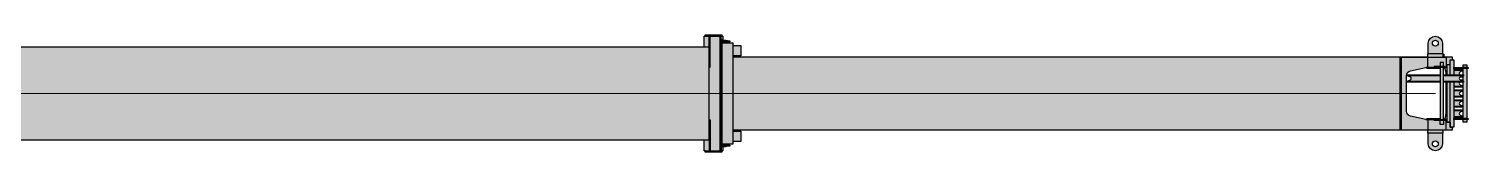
# Model space of a CAD drawing. Header units: millimetres. Extents: x -3516 to 16250, y -11500 to 11784.
# Drawn here: x 7689 to 16250, y -8350 to -7650 of the extents above; entities that cross this region are included whole.
import ezdxf

# ---------------------------------------------------------------- set-up
doc = ezdxf.new("R2010")
doc.units = ezdxf.units.MM
doc.set_wipeout_variables(frame=1)
doc.layers.add('Техника LTM 1050-3.1', color=250, linetype='Continuous')
doc.layers.add('Техника LTM 1050-3.1 Штрих', color=7, linetype='Continuous', true_color=0xffe79e)

# ---------------------------------------------------------------- blocks, each defined once
blk = doc.blocks.new('LTM 1050-3.1--20230729.074621')
at = {"color": 0, "linetype": 'ByBlock', "lineweight": -2, "ltscale": 20, "transparency": 16777216}
blk.add_wipeout([(167.49999999999991, 21.999999999999943), (167.4999999999593, 16.1031719885965), (148.09546049323487, 8.065548553304666), (148.09546049323487, 8.065548553304666), (144.17759803343685, 4.850144171671843), (142.70634920635317, 6.060645318939351e-10), (144.17759803380358, -4.850144170348358), (148.09546049384466, -8.065548551685083), (148.09546049384466, -8.065548551685083), (167.4999999999593, -16.103171988596614), (167.49999999999991, -22), (-6.149247777642586e-14, -22), (-167.5, -22), (-167.49999999995933, -16.1031719885965), (-148.0954604938447, -8.06554855168497), (-148.0954604938447, -8.06554855168497), (-144.17759803380366, -4.850144170348358), (-142.70634920635322, 6.061782187316567e-10), (-144.17759803343694, 4.8501441716719), (-148.0954604932349, 8.065548553304723), (-148.0954604932349, 8.065548553304723), (-167.49999999995933, 16.1031719885965), (-167.5, 22), (-6.149247777642586e-14, 22)], dxfattribs=at)
at = {"layer": 'Техника LTM 1050-3.1 Штрих', "ltscale": 20, "transparency": 16777216}
h = blk.add_hatch(color=256, dxfattribs=at)
h.dxf.hatch_style = 1
h.set_gradient(color1=(132, 132, 132), tint=1, name='CYLINDER')
edge = h.paths.add_edge_path()
edge.add_line((0, 22), (167.5000000000001, 21.99999999999997))
edge.add_line((167.5000000000001, 21.99999999999997), (167.4999999999594, 16.10317198859651))
edge.add_line((167.4999999999594, 16.10317198859651), (148.095460493235, 8.06554855330473))
edge.add_arc((151.4365079379108, 9.36159465008989e-10), 8.73015873155749, 112.5011389862926, 247.4988610180394)
edge.add_line((148.0954604938448, -8.06554855168502), (167.4999999999594, -16.10317198859656))
edge.add_line((167.4999999999594, -16.10317198859656), (167.5000000000001, -22.00000000000003))
edge.add_line((167.5000000000001, -22.00000000000003), (0, -22))
edge.add_line((0, -22), (-167.5, -21.99999999999998))
edge.add_line((-167.5, -21.99999999999998), (-167.4999999999593, -16.10317198859651))
edge.add_line((-167.4999999999593, -16.10317198859651), (-148.0954604938447, -8.06554855168497))
edge.add_arc((-151.4365079379107, 9.362092030004922e-10), 8.730158731557491, 292.5011389819606, 427.4988610137075)
edge.add_line((-148.0954604932349, 8.06554855330478), (-167.4999999999593, 16.10317198859656))
edge.add_line((-167.4999999999593, 16.10317198859656), (-167.5, 22.00000000000002))
edge.add_line((-167.5, 22.00000000000002), (0, 22))
at = {"color": 0, "linetype": 'ByBlock', "lineweight": -2, "ltscale": 20, "transparency": 16777216}
blk.add_lwpolyline([(0, 22), (167.5000000000001, 21.99999999999997), (167.4999999999594, 16.10317198859651), (148.095460493235, 8.06554855330473, 0.668164260882119), (148.0954604938448, -8.06554855168502), (167.4999999999594, -16.10317198859656), (167.5000000000001, -22.00000000000003), (0, -22), (-167.5, -21.99999999999998), (-167.4999999999593, -16.10317198859651), (-148.0954604938447, -8.06554855168497, 0.668164260882119), (-148.0954604932349, 8.06554855330478), (-167.4999999999593, 16.10317198859656), (-167.5, 22.00000000000002)], format="xyb", close=True, dxfattribs=at)
at = {"color": 0, "linetype": 'ByBlock', "lineweight": 9, "ltscale": 20, "transparency": 16777216}
for points in [[(-167.4999999999593, 16.10317198859656), (167.4999999999594, 16.10317198859651)], [(167.4999999999594, -16.10317198859656), (-167.4999999999593, -16.10317198859651)]]:
    blk.add_lwpolyline(points, dxfattribs=at)
blk = doc.blocks.new('LTM 1050-3.1--20230312.210725')
at = {"color": 0, "linetype": 'ByBlock', "lineweight": -2, "ltscale": 20, "transparency": 16777216}
blk.add_wipeout([(44.273190170010025, -150.49999999999136), (-44.273190169951704, -150.50000000000864), (-44.2731901700098, 150.4999999999916), (44.27319016995182, 150.50000000000875)], dxfattribs=at)
at = {"layer": 'Техника LTM 1050-3.1 Штрих', "ltscale": 20, "transparency": 16777216}
h = blk.add_hatch(color=256, dxfattribs=at)
h.dxf.hatch_style = 1
h.paths.add_polyline_path([(44.27319016995166, 150.5000000000086), (44.27319017000987, -150.4999999999914), (-44.27319016995175, -150.5000000000086), (-44.27319017000995, 150.4999999999915)])
at = {"color": 0, "linetype": 'ByBlock', "lineweight": -2, "ltscale": 20, "transparency": 16777216}
blk.add_lwpolyline([(44.27319016995166, 150.5000000000086), (44.27319017000987, -150.4999999999914), (-44.27319016995175, -150.5000000000086), (-44.27319017000995, 150.4999999999915)], close=True, dxfattribs=at)
blk.add_blockref('LTM 1050-3.1--20230729.074621', (0.6048221771906839, -120.0000016991585), dxfattribs=at)
blk.add_blockref('LTM 1050-3.1--20230729.074621', (0.6048221771906839, -59.99999788446121), dxfattribs=at)
blk.add_blockref('LTM 1050-3.1--20230729.074621', (0.6048221771906839, -5.513855739991413e-06), dxfattribs=at)
blk.add_blockref('LTM 1050-3.1--20230729.074621', (0.6048221771906839, 59.99999448614426), dxfattribs=at)
blk.add_blockref('LTM 1050-3.1--20230729.074621', (0.6048221771906839, 119.9999944861443), dxfattribs=at)
blk.add_wipeout([(209.99999999994168, -218.49999999996737), (49.99999999992713, -218.4999999997708), (49.99999999994179, -216.4999999999999), (42.499999999941735, -216.4999999999999), (42.499999999941735, -216.99999999999318), (44.99999999994168, -216.99999999999272), (44.99999999994168, -236.9999999999926), (41.99999999994168, -236.9999999999926), (42.00000000005997, -299.99999999996226), (42.00000000005997, -299.99999999996226), (29.433713229391685, -329.211386331462), (-1.290345608140342e-11, -341.24771385026713), (-29.433713229412774, -329.21138633144994), (-42.00000000006918, -299.99999999994543), (-42.00000000006918, -299.99999999994543), (-42.00000000005832, -237.00000000000728), (-45.000000000043656, -237.0000000000108), (-45.00000000005821, -233.49999999994907), (-50.000000000058265, -233.49999999994907), (-50.0000000000436, -218.499999999789), (-99.89526125206618, -218.499999999818), (-100.00000000007282, -199.99999999987267), (-109.36180963613157, -199.9999999998654), (-109.36180963616067, -154.49999999982185), (-166.34908562288916, -154.49999999982185), (-166.34908562288916, -169.99999999982174), (-186.3490856228746, -169.99999999982526), (-186.3490856228746, -154.49999999982538), (-195.38013460299413, -154.49999999982538), (-195.38013460299413, -148.49999999982538), (-186.3490856228746, -148.49999999982538), (-186.34908562294748, 148.50000000017462), (-195.38013460305234, 148.50000000017462), (-195.3801346030669, 154.50000000017462), (-186.34908562294748, 154.50000000017462), (-186.34908562296192, 170.00000000017462), (-166.34908562296192, 170.00000000017826), (-166.34908562296192, 154.50000000017826), (-109.36180963620444, 154.50000000017826), (-109.36180963620444, 148.50000000017826), (-166.34908562294737, 148.50000000017826), (-166.34908562288916, -148.49999999982163), (-109.36180963616067, -148.49999999982163), (-109.36180963621888, 200.0000000001346), (-88.6848634747293, 200.00000000013097), (-88.68486347472577, 170.00000000010868), (-69.19249835974205, 170.00000000003638), (-69.1924983597383, 154.49999999998454), (-55.000000000145576, 154.49999999997794), (-51.000000000145576, 150.4999999999891), (50.999999999883585, 150.5000000000109), (54.99999999986903, 154.50000000001455), (57.6009107033459, 154.50000000000364), (148.73225040327623, 135.03276278762314), (148.73225040327623, 135.03276278762314), (158.1189780838725, 131.23434182866163), (165.70211033895515, 124.5235472756242), (170.61380745552788, 115.66838551729393), (172.29195793763017, 105.68227169406055), (172.29195793763017, 105.68227169406055), (172.2919579376612, -105.68227169400791), (172.2919579376612, -105.68227169400791), (170.61380745557074, -115.66838551724197), (165.70211033900597, -124.52354727557622), (158.1189780839274, -131.23434182861672), (148.73225040333273, -135.03276278757994), (148.7322504033326, -135.03276278757994), (57.60091070343327, -154.49999999999636), (54.99999999994168, -154.4999999999818), (50.99999999994168, -150.4999999999892), (-51.00000000004724, -150.5000000000108), (-55.00000000005815, -154.50000000002547), (-60.53711127299181, -134.2244554077662), (-60.53711127299181, -134.2244554077662), (-60.849610590803024, -131.83683969508138), (-61.086415189566594, -129.44053249501383), (-61.2472879842025, -127.0379329530515), (-61.332067911371325, -124.63144651447737), (-61.332067911371325, -124.63144651447737), (-61.50212860214759, 119.45592426370285), (-61.50212860214759, 119.45592426370285), (-61.426386068092995, 123.15721849042802), (-61.24017527232019, 126.85460154115322), (-60.94366222508319, 130.54477713278447), (-60.53711127306457, 134.2244554078061), (-60.537111273064454, 134.2244554078061), (-55.000000000145576, 154.49999999997794), (-69.1924983597383, 154.49999999998454), (-69.19249835974205, 170.00000000003638), (-88.68486347472577, 170.00000000010868), (-88.68486347474396, 200.00000000013097), (-100.00000000014558, 200.00000000013824), (-99.89526125215349, 218.5000000001819), (-45.00000000014552, 218.50000000024738), (-45.00000000014552, 237.0000000001928), (-42.00000000014563, 236.99999999999272), (-42.000000000261934, 299.9999999999927), (-42.000000000261934, 299.9999999999927), (-29.347061181863296, 329.05064803974574), (-1.7462298274040222e-10, 340.99999999999636), (29.347061181518484, 329.05064803975574), (41.99999999992713, 300.0000000000073), (41.99999999992713, 300.0000000000073), (41.99999999985437, 237.00000000000728), (44.99999999985437, 237.000000000211), (44.99999999983987, 218.50000000026557), (209.99999999985437, 218.50000000003274)], dxfattribs=at)
at = {"layer": 'Техника LTM 1050-3.1 Штрих', "ltscale": 20, "transparency": 16777216}
h = blk.add_hatch(color=256, dxfattribs=at)
h.dxf.hatch_style = 1
edge = h.paths.add_edge_path()
edge.add_line((209.9999999998544, 218.5000000000327), (209.9999999999417, -218.4999999999673))
edge.add_line((209.9999999999417, -218.4999999999673), (49.99999999992718, -218.4999999997708))
edge.add_line((49.9999999999272, -218.4999999997708), (49.99999999994175, -216.5))
edge.add_line((49.99999999994175, -216.5), (42.49999999994175, -216.5))
edge.add_line((42.49999999994175, -216.5), (42.49999999994175, -216.9999999999932))
edge.add_line((42.49999999994175, -216.9999999999932), (44.99999999994175, -216.9999999999927))
edge.add_line((44.99999999994175, -216.9999999999927), (44.99999999994175, -236.9999999999927))
edge.add_line((44.99999999994175, -236.9999999999927), (41.99999999994175, -236.9999999999927))
edge.add_line((41.99999999994175, -236.9999999999927), (42.00000000005998, -299.9999999999623))
edge.add_arc((-4.438044976036388e-12, -299.2408536584699), 42.0068601917974, 181.0355034664328, 358.96449653354426, ccw=False)
edge.add_line((-42.00000000006916, -299.9999999999454), (-42.00000000005825, -237.0000000000073))
edge.add_line((-42.00000000005825, -237.0000000000073), (-45.0000000000437, -237.0000000000109))
edge.add_line((-45.0000000000437, -237.0000000000109), (-45.00000000005825, -233.4999999999491))
edge.add_line((-45.00000000005825, -233.4999999999491), (-50.00000000005825, -233.4999999999491))
edge.add_line((-50.00000000005825, -233.4999999999491), (-50.0000000000437, -218.499999999789))
edge.add_line((-50.0000000000437, -218.499999999789), (-99.89526125206616, -218.4999999998181))
edge.add_line((-99.89526125206616, -218.4999999998181), (-100.0000000000728, -199.9999999998727))
edge.add_line((-100.0000000000728, -199.9999999998727), (-109.3618096361316, -199.9999999998654))
edge.add_line((-109.3618096361316, -199.9999999998654), (-109.3618096361607, -154.4999999998217))
edge.add_line((-109.3618096361607, -154.4999999998217), (-166.3490856228892, -154.4999999998217))
edge.add_line((-166.3490856228892, -154.4999999998217), (-166.3490856228892, -169.9999999998217))
edge.add_line((-166.3490856228892, -169.9999999998217), (-186.3490856228746, -169.9999999998254))
edge.add_line((-186.3490856228746, -169.9999999998254), (-186.3490856228746, -154.4999999998254))
edge.add_line((-186.3490856228746, -154.4999999998254), (-195.3801346029941, -154.4999999998254))
edge.add_line((-195.3801346029941, -154.4999999998254), (-195.3801346029941, -148.4999999998254))
edge.add_line((-195.3801346029941, -148.4999999998254), (-186.3490856228746, -148.4999999998254))
edge.add_line((-186.3490856228746, -148.4999999998254), (-186.3490856229474, 148.5000000001746))
edge.add_line((-186.3490856229474, 148.5000000001746), (-195.3801346030523, 148.5000000001746))
edge.add_line((-195.3801346030523, 148.5000000001746), (-195.3801346030669, 154.5000000001746))
edge.add_line((-195.3801346030669, 154.5000000001746), (-186.3490856229474, 154.5000000001746))
edge.add_line((-186.3490856229474, 154.5000000001746), (-186.3490856229619, 170.0000000001746))
edge.add_line((-186.3490856229619, 170.0000000001746), (-166.3490856229619, 170.0000000001783))
edge.add_line((-166.3490856229619, 170.0000000001783), (-166.3490856229619, 154.5000000001783))
edge.add_line((-166.3490856229619, 154.5000000001783), (-109.3618096362043, 154.5000000001783))
edge.add_line((-109.3618096362043, 154.5000000001783), (-109.3618096362043, 148.5000000001783))
edge.add_line((-109.3618096362043, 148.5000000001783), (-166.3490856229474, 148.5000000001783))
edge.add_line((-166.3490856229474, 148.5000000001783), (-166.3490856228892, -148.4999999998217))
edge.add_line((-166.3490856228892, -148.4999999998217), (-109.3618096361607, -148.4999999998217))
edge.add_line((-109.3618096361607, -148.4999999998217), (-109.3618096362189, 200.0000000001346))
edge.add_line((-109.3618096362189, 200.0000000001346), (-88.6848634747294, 200.000000000131))
edge.add_line((-88.6848634747294, 200.000000000131), (-88.68486347472576, 170.0000000001087))
edge.add_line((-88.68486347472576, 170.0000000001087), (-69.19249835974192, 170.0000000000364))
edge.add_line((-69.19249835974192, 170.0000000000364), (-69.19249835973828, 154.4999999999847))
edge.add_line((-69.19249835973828, 154.4999999999847), (-55.00000000014556, 154.4999999999782))
edge.add_line((-55.00000000014556, 154.4999999999782), (-51.00000000014556, 150.4999999999891))
edge.add_line((-51.00000000014556, 150.4999999999891), (50.99999999988354, 150.5000000000109))
edge.add_line((50.99999999988354, 150.5000000000109), (54.99999999986899, 154.5000000000146))
edge.add_line((54.99999999986899, 154.5000000000146), (57.60091070334597, 154.5000000000036))
edge.add_line((57.60091070334597, 154.5000000000036), (148.7322504032763, 135.0327627876231))
edge.add_arc((142.3592675733799, 105.786193041099), 29.93287076256558, -0.1989206646935031, 77.7071079392253, ccw=False)
edge.add_line((172.2919579376302, 105.6822716940605), (172.2919579376612, -105.6822716940078))
edge.add_arc((142.3592675734419, -105.7861930410863), 29.93287076253463, -77.70710793922342, 0.19892066477041226, ccw=False)
edge.add_line((148.7322504033327, -135.0327627875799), (57.60091070343329, -154.4999999999964))
edge.add_line((57.60091070343329, -154.4999999999964), (54.99999999994175, -154.4999999999818))
edge.add_line((54.99999999994175, -154.4999999999818), (50.99999999994175, -150.4999999999891))
edge.add_line((50.99999999994175, -150.4999999999891), (-51.00000000004734, -150.5000000000109))
edge.add_line((-51.00000000004734, -150.5000000000109), (-55.00000000005825, -154.5000000000255))
edge.add_line((-55.00000000005825, -154.5000000000255), (-60.53711127299179, -134.2244554077661))
edge.add_arc((14.75555848068504, -123.1556347004176), 76.10193762636841, 181.1111818148079, 188.3631817018899, ccw=False)
edge.add_line((-61.33206791137131, -124.6314465144774), (-61.50212860214747, 119.4559242637029))
edge.add_arc((62.48392953108669, 118.770120830407), 123.9879548091944, 172.839811641384, 179.6830833871982, ccw=False)
edge.add_line((-60.53711127306455, 134.2244554078061), (-55.00000000014556, 154.4999999999782))
edge.add_line((-55.00000000014556, 154.4999999999782), (-69.19249835973828, 154.4999999999847))
edge.add_line((-69.19249835973828, 154.4999999999847), (-69.19249835974192, 170.0000000000364))
edge.add_line((-69.19249835974192, 170.0000000000364), (-88.68486347472576, 170.0000000001087))
edge.add_line((-88.68486347472576, 170.0000000001087), (-88.68486347474395, 200.000000000131))
edge.add_line((-88.68486347474395, 200.000000000131), (-100.0000000001456, 200.0000000001382))
edge.add_line((-100.0000000001456, 200.0000000001382), (-99.89526125215347, 218.5000000001819))
edge.add_line((-99.89526125215347, 218.5000000001819), (-45.00000000014556, 218.5000000002474))
edge.add_line((-45.00000000014556, 218.5000000002474), (-45.00000000014556, 237.0000000001928))
edge.add_line((-45.00000000014556, 237.0000000001928), (-42.00000000014556, 236.9999999999927))
edge.add_line((-42.00000000014556, 236.9999999999927), (-42.00000000026198, 299.9999999999927))
edge.add_arc((-1.672143079569045e-10, 298.9878048779482), 42.0121951220482, 1.380554395874185, 178.6194456041457, ccw=False)
edge.add_line((41.9999999999272, 300.0000000000073), (41.99999999985444, 237.0000000000073))
edge.add_line((41.99999999985444, 237.0000000000073), (44.99999999985444, 237.000000000211))
edge.add_line((44.99999999985444, 237.000000000211), (44.99999999983989, 218.5000000002656))
edge.add_line((44.99999999983989, 218.5000000002656), (209.9999999998544, 218.5000000000327))
edge = h.paths.add_edge_path(flags=16)
edge.add_arc((-1.455617848478141e-10, 299.9999999999964), 17.50000000000182, 0, 360)
edge = h.paths.add_edge_path(flags=16)
edge.add_arc((-2.914646302087931e-11, -300.0000000000036), 17.49999999999818, 0, 360)
at = {"color": 0, "linetype": 'ByBlock', "lineweight": -2, "ltscale": 20, "transparency": 16777216}
blk.add_lwpolyline([(209.9999999998544, 218.5000000000327), (209.9999999999417, -218.4999999999673), (49.9999999999272, -218.4999999997708), (49.99999999994175, -216.5), (42.49999999994175, -216.5), (42.49999999994175, -216.9999999999932), (44.99999999994175, -216.9999999999927), (44.99999999994175, -236.9999999999927), (41.99999999994175, -236.9999999999927), (42.00000000005998, -299.9999999999623, -0.9820884250059536), (-42.00000000006916, -299.9999999999454), (-42.00000000005825, -237.0000000000073), (-45.0000000000437, -237.0000000000109), (-45.00000000005825, -233.4999999999491), (-50.00000000005825, -233.4999999999491), (-50.0000000000437, -218.499999999789), (-99.89526125206616, -218.4999999998181), (-100.0000000000728, -199.9999999998727), (-109.3618096361316, -199.9999999998654), (-109.3618096361607, -154.4999999998217), (-166.3490856228892, -154.4999999998217), (-166.3490856228892, -169.9999999998217), (-186.3490856228746, -169.9999999998254), (-186.3490856228746, -154.4999999998254), (-195.3801346029941, -154.4999999998254), (-195.3801346029941, -148.4999999998254), (-186.3490856228746, -148.4999999998254), (-186.3490856229474, 148.5000000001746), (-195.3801346030523, 148.5000000001746), (-195.3801346030669, 154.5000000001746), (-186.3490856229474, 154.5000000001746), (-186.3490856229619, 170.0000000001746), (-166.3490856229619, 170.0000000001783), (-166.3490856229619, 154.5000000001783), (-109.3618096362043, 154.5000000001783), (-109.3618096362043, 148.5000000001783), (-166.3490856229474, 148.5000000001783), (-166.3490856228892, -148.4999999998217), (-109.3618096361607, -148.4999999998217), (-109.3618096362189, 200.0000000001346), (-88.6848634747294, 200.000000000131), (-88.68486347472576, 170.0000000001087), (-69.19249835974192, 170.0000000000364), (-69.19249835973828, 154.4999999999847), (-55.00000000014556, 154.4999999999782), (-51.00000000014556, 150.4999999999891), (50.99999999988354, 150.5000000000109), (54.99999999986899, 154.5000000000146), (57.60091070334597, 154.5000000000036), (148.7322504032763, 135.0327627876231, -0.3536571944883227), (172.2919579376302, 105.6822716940605), (172.2919579376612, -105.6822716940078, -0.3536571944886905), (148.7322504033327, -135.0327627875799), (57.60091070343329, -154.4999999999964), (54.99999999994175, -154.4999999999818), (50.99999999994175, -150.4999999999891), (-51.00000000004734, -150.5000000000109), (-55.00000000005825, -154.5000000000255), (-60.53711127299179, -134.2244554077661, -0.03165338405790638), (-61.33206791137131, -124.6314465144774), (-61.50212860214747, 119.4559242637029, -0.02986828311659856), (-60.53711127306455, 134.2244554078061), (-55.00000000014556, 154.4999999999782), (-69.19249835973828, 154.4999999999847), (-69.19249835974192, 170.0000000000364), (-88.68486347472576, 170.0000000001087), (-88.68486347474395, 200.000000000131), (-100.0000000001456, 200.0000000001382), (-99.89526125215347, 218.5000000001819), (-45.00000000014556, 218.5000000002474), (-45.00000000014556, 237.0000000001928), (-42.00000000014556, 236.9999999999927), (-42.00000000026198, 299.9999999999927, -0.9761904761881915), (41.9999999999272, 300.0000000000073), (41.99999999985444, 237.0000000000073), (44.99999999985444, 237.000000000211), (44.99999999983989, 218.5000000002656), (209.9999999998544, 218.5000000000327)], format="xyb", dxfattribs=at)
for points in [[(201.9999999998544, 216.5000000000327), (-65.00000000014556, 216.4999999999854), (-65.00000000014556, 154.4999999999854)], [(-42.00000000014556, 236.9999999999927), (41.99999999985444, 237.0000000000073)], [(57.60091070334597, 154.5000000000036), (44.10124112805347, 157.5621426772632), (44.10124112803892, 216.4999999999964)], [(201.9999999998544, 218.5000000000327), (201.9999999999417, -218.4999999999673)], [(-186.3490856229474, 154.5000000001746), (-166.3490856229619, 154.5000000001783)], [(-186.3490856229474, 148.5000000001746), (-166.3490856229474, 148.5000000001783)], [(-88.68486347472576, 170.0000000001087), (-88.68486347465664, -199.999999999869), (-100.0000000000728, -199.9999999998727)], [(-88.6848634746621, -169.9999999999077), (-69.19249835968371, -169.9999999999636), (-69.19249835973828, 154.4999999999847)], [(-57.63201603815837, 154.4999999999491), (-57.63201603815837, 160.4999999999491), (6.704324083912027, 160.4999999999854), (6.704324083912027, 154.4999999999854)], [(54.99999999986899, 154.5000000000146), (-55.00000000014556, 154.4999999999782)], [(-186.3490856228746, -148.4999999998254), (-166.3490856228892, -148.4999999998217)], [(-186.3490856228746, -154.4999999998254), (-166.3490856228892, -154.4999999998217)], [(-109.3618096361607, -148.4999999998217), (-109.3618096361607, -154.4999999998217)], [(-50.00000000005825, -216.5000000000182), (-65.00000000005825, -216.5000000000146), (-65.0000000000728, -154.5000000000146), (54.99999999994175, -154.4999999999818)], [(-57.63201603807106, -154.5000000000182), (-57.63201603807106, -160.5000000000509), (6.704324083984787, -160.5000000000146), (6.704324083984787, -154.5000000000146)], [(57.60091070343329, -154.4999999999964), (44.10124112811168, -157.5621426772705), (44.10124112812623, -216.5000000000036)], [(201.9999999999417, -216.4999999999673), (-50.00000000005825, -216.5000000000182), (-50.0000000000437, -218.499999999789)], [(-45.00000000005825, -233.4999999999491), (-45.00000000005825, -216.5000000000173)], [(-42.00000000005825, -237.0000000000073), (41.99999999994175, -236.9999999999927)]]:
    blk.add_lwpolyline(points, dxfattribs=at)
for centre, radius in [((-1.455617848478141e-10, 299.9999999999964), 17.50000000000182), ((-2.914646302087931e-11, -300.0000000000036), 17.49999999999818)]:
    blk.add_circle(centre, radius, dxfattribs=at)
blk.add_blockref('LTM 1050-3.1--20230729.074621', (0.6048221771906839, -89.9999978844703), dxfattribs=at)
blk.add_wipeout([(-27.63201603807113, -154.5000000000474), (-27.632016038127404, 154.4999999999527), (-47.632016038127404, 154.49999999994884), (-47.632016038071015, -154.50000000005093)], dxfattribs=at)
at = {"layer": 'Техника LTM 1050-3.1 Штрих', "ltscale": 20, "transparency": 16777216}
h = blk.add_hatch(color=256, dxfattribs=at)
h.dxf.hatch_style = 1
h.paths.add_polyline_path([(-47.63201603807106, -154.5000000000509), (-27.63201603807106, -154.5000000000473), (-27.63201603812745, 154.4999999999527), (-47.63201603812745, 154.4999999999491)])
at = {"color": 0, "linetype": 'ByBlock', "lineweight": -2, "ltscale": 20, "transparency": 16777216}
for points in [[(-47.63201603814382, 160.4999999999491), (-47.63201603814382, 184.9999999999491), (-27.63201603814382, 184.9999999999527), (-27.63201603814382, 160.4999999999527)], [(-47.63201603807106, -160.5000000000509), (-47.63201603807106, -185.0000000000509), (-27.63201603808561, -185.0000000000473), (-27.63201603808561, -160.5000000000473)]]:
    blk.add_lwpolyline(points, dxfattribs=at)
blk.add_lwpolyline([(-47.63201603807106, -154.5000000000509), (-27.63201603807106, -154.5000000000473), (-27.63201603812745, 154.4999999999527), (-47.63201603812745, 154.4999999999491)], close=True, dxfattribs=at)
blk = doc.blocks.new('LTM 1050-3.1--20230312.205345')
at = {"color": 0, "linetype": 'ByBlock', "lineweight": -2, "ltscale": 20, "transparency": 16777216}
blk.add_wipeout([(-189.1000000000149, 223.4999999999709), (-189.1000000000295, 285.50000000004366), (-75.10000000002938, 285.5000000000474), (-75.10000000002938, 308.0000000068976), (-124.10000000005854, 308.0000000068976), (-124.10000000005854, 313.0000000068977), (-109.73922465138818, 313.00000000690454), (-97.1000000000295, 317.5000000000508), (-82.10000000002947, 317.50000000005446), (-82.10000000002947, 341.50000000009095), (-77.10000000002952, 341.5000000001055), (-77.10000000002952, 349.50000000008004), (22.89999999997056, 349.50000000010186), (22.89999999997056, 341.50000000009095), (27.89999999997056, 341.50000000009095), (27.899999999985084, 276.50000000011266), (0, 276.50000000010846), (0, -276.5000000001085), (27.899999999985084, -276.50000000011266), (27.89999999997056, -341.50000000009095), (22.89999999997056, -341.50000000009095), (22.89999999997056, -349.50000000010186), (-77.10000000002952, -349.50000000008004), (-77.10000000002952, -341.5000000001055), (-82.10000000002947, -341.50000000009095), (-82.10000000002947, -317.50000000005457), (-97.1000000000295, -317.50000000005093), (-109.73922465138818, -313.00000000690466), (-124.10000000005854, -313.00000000689766), (-124.10000000005854, -308.0000000068976), (-75.10000000002938, -308.0000000068976), (-75.10000000002938, -285.5000000000473), (-189.1000000000295, -285.50000000004366), (-189.1000000000149, -223.49999999997095), (-72.10000000000767, -223.4999999999937), (-72.10000000000767, 223.49999999999363)], dxfattribs=at)
at = {"layer": 'Техника LTM 1050-3.1 Штрих', "ltscale": 20, "transparency": 16777216}
h = blk.add_hatch(color=256, dxfattribs=at)
h.dxf.hatch_style = 1
h.paths.add_polyline_path([(-72.10000000000764, 223.4999999999935), (-189.1000000000149, 223.4999999999709), (-189.1000000000295, 285.5000000000437), (-75.10000000002947, 285.5000000000473), (-75.10000000002947, 308.0000000068976), (-124.1000000000586, 308.0000000068976), (-124.1000000000586, 313.0000000068976), (-109.7392246513882, 313.0000000069045), (-97.10000000002947, 317.5000000000509), (-82.10000000002947, 317.5000000000546), (-82.10000000002947, 341.5000000000909), (-77.10000000002947, 341.5000000001055), (-77.10000000002947, 349.50000000008), (22.89999999997053, 349.5000000001019), (22.89999999997053, 341.5000000000909), (27.89999999997053, 341.5000000000909), (27.89999999998508, 276.5000000001128), (0, 276.5000000001085), (0, -276.5000000001085), (27.89999999998508, -276.5000000001128), (27.89999999997053, -341.5000000000909), (22.89999999997053, -341.5000000000909), (22.89999999997053, -349.5000000001019), (-77.10000000002947, -349.50000000008), (-77.10000000002947, -341.5000000001055), (-82.10000000002947, -341.5000000000909), (-82.10000000002947, -317.5000000000546), (-97.10000000002947, -317.5000000000509), (-109.7392246513882, -313.0000000069047), (-124.1000000000586, -313.0000000068976), (-124.1000000000586, -308.0000000068976), (-75.10000000002947, -308.0000000068976), (-75.10000000002947, -285.5000000000473), (-189.1000000000295, -285.5000000000437), (-189.1000000000149, -223.4999999999709), (-72.10000000000764, -223.4999999999937)])
at = {"color": 0, "linetype": 'ByBlock', "lineweight": -2, "ltscale": 20, "transparency": 16777216}
blk.add_lwpolyline([(-72.10000000000764, 223.4999999999935), (-189.1000000000149, 223.4999999999709), (-189.1000000000295, 285.5000000000437), (-75.10000000002947, 285.5000000000473), (-75.10000000002947, 308.0000000068976), (-124.1000000000586, 308.0000000068976), (-124.1000000000586, 313.0000000068976), (-109.7392246513882, 313.0000000069045), (-97.10000000002947, 317.5000000000509), (-82.10000000002947, 317.5000000000546), (-82.10000000002947, 341.5000000000909), (-77.10000000002947, 341.5000000001055), (-77.10000000002947, 349.50000000008), (22.89999999997053, 349.5000000001019), (22.89999999997053, 341.5000000000909), (27.89999999997053, 341.5000000000909), (27.89999999998508, 276.5000000001128), (0, 276.5000000001085), (0, -276.5000000001085), (27.89999999998508, -276.5000000001128), (27.89999999997053, -341.5000000000909), (22.89999999997053, -341.5000000000909), (22.89999999997053, -349.5000000001019), (-77.10000000002947, -349.50000000008), (-77.10000000002947, -341.5000000001055), (-82.10000000002947, -341.5000000000909), (-82.10000000002947, -317.5000000000546), (-97.10000000002947, -317.5000000000509), (-109.7392246513882, -313.0000000069047), (-124.1000000000586, -313.0000000068976), (-124.1000000000586, -308.0000000068976), (-75.10000000002947, -308.0000000068976), (-75.10000000002947, -285.5000000000473), (-189.1000000000295, -285.5000000000437), (-189.1000000000149, -223.4999999999709), (-72.10000000000764, -223.4999999999937)], close=True, dxfattribs=at)
for points in [[(-109.7392246513882, 313.0000000069051), (-72.10000000001492, 313.0000000069122)], [(-82.10000000002947, 317.5000000000546), (-72.10000000002947, 317.5000000000473)], [(22.89999999997053, 341.5000000000909), (-77.10000000002947, 341.5000000001055)], [(-75.10000000002947, 308.0000000068976), (-72.1000000000131, 308.0000000068976)], [(-72.10000000000764, 223.4999999999935), (-72.10000000001492, 341.5000000000364)], [(-64.10000000001492, -341.50000000004), (-64.10000000001492, 341.50000000004)], [(-0.09999999998581188, 156.5000000000582), (-6.099999999985812, 156.5000000000545), (-6.100000000020373, 341.5000000000763)], [(0, 276.5000000001085), (9.094947017729282e-12, 341.5000000000942)], [(-0.09999999998581188, -156.5000000000582), (-6.099999999985812, -156.5000000000546), (-6.100000000020373, -341.5000000000764)], [(-72.10000000000764, -223.4999999999937), (-72.10000000001492, -341.5000000000364)], [(-109.7392246513882, -313.0000000069051), (-72.10000000001492, -313.0000000069122)], [(-82.10000000002947, -317.5000000000546), (-72.10000000002947, -317.5000000000473)], [(22.89999999997053, -341.5000000000909), (-77.10000000002947, -341.5000000001055)], [(-75.10000000002947, -308.0000000068976), (-72.1000000000131, -308.0000000068976)], [(0, -276.5000000001085), (9.094947017729282e-12, -341.5000000000942)]]:
    blk.add_lwpolyline(points, dxfattribs=at)
blk.add_wipeout([(-77.34999999994221, 302.50000000001455), (-77.34999999980397, -302.4999999999855), (-140.8499999998039, -302.5), (-140.8499999999422, 302.5)], dxfattribs=at)
at = {"layer": 'Техника LTM 1050-3.1 Штрих', "ltscale": 20, "transparency": 16777216}
h = blk.add_hatch(color=256, dxfattribs=at)
h.dxf.hatch_style = 1
h.set_gradient(color1=(173, 173, 173), tint=1, name='CYLINDER')
h.paths.add_polyline_path([(-140.8499999999422, 302.5), (-77.34999999994216, 302.5000000000146), (-77.34999999980391, -302.4999999999854), (-140.8499999998039, -302.5)])
at = {"color": 0, "linetype": 'ByBlock', "lineweight": -2, "ltscale": 20, "transparency": 16777216}
blk.add_lwpolyline([(-140.8499999999422, 302.5), (-77.34999999994216, 302.5000000000146), (-77.34999999980391, -302.4999999999854), (-140.8499999998039, -302.5)], close=True, dxfattribs=at)
blk = doc.blocks.new('*U68')
at = {"color": 0, "linetype": 'ByBlock', "lineweight": -2, "ltscale": 20, "transparency": 16777216}
blk.add_wipeout([(-15845.00000000001, 216.5), (-15845.00000000001, -216.49999999999636), (1000.0000000000018, -216.49999999999272), (1000.0000000000018, 216.5)], dxfattribs=at)
at = {"layer": 'Техника LTM 1050-3.1 Штрих', "ltscale": 20, "true_color": 0xadadad, "transparency": 16777216}
h = blk.add_hatch(color=253, dxfattribs=at)
h.dxf.hatch_style = 1
h.paths.add_polyline_path([(-15845.00000000001, 216.4999999999986), (-15845.00000000001, -216.5000000000014), (1000, -216.5), (1000, 216.5)])
at = {"color": 0, "linetype": 'ByBlock', "lineweight": -2, "ltscale": 20, "transparency": 16777216}
blk.add_lwpolyline([(-15845.00000000001, 216.4999999999986), (-15845.00000000001, -216.5000000000014), (1000, -216.5), (1000, 216.5)], close=True, dxfattribs=at)
blk.add_blockref('LTM 1050-3.1--20230312.210725', (-16055, 0), dxfattribs=at)
blk.add_wipeout([(-11734.58209110655, 276.5), (-11734.58209110655, -276.49999999999636), (1000, -276.49999999999636), (1000, 276.5)], dxfattribs=at)
at = {"layer": 'Техника LTM 1050-3.1 Штрих', "ltscale": 20, "true_color": 0xadadad, "transparency": 16777216}
h = blk.add_hatch(color=253, dxfattribs=at)
h.dxf.hatch_style = 1
h.paths.add_polyline_path([(-11734.58209110655, 276.5000000000009), (-11734.58209110655, -276.4999999999991), (1000, -276.5), (1000, 276.5)])
at = {"color": 0, "linetype": 'ByBlock', "lineweight": -2, "ltscale": 20, "transparency": 16777216}
blk.add_lwpolyline([(-11734.58209110655, 276.5000000000009), (-11734.58209110655, -276.4999999999991), (1000, -276.5), (1000, 276.5)], close=True, dxfattribs=at)
blk.add_blockref('LTM 1050-3.1--20230312.205345', (-11734.58209110655, 9.094947017729282e-13), dxfattribs=at)
at = {"color": 0, "linetype": 'ByBlock', "lineweight": 5, "ltscale": 20, "transparency": 16777216}
blk.add_lwpolyline([(3.637978807091713e-12, 0), (-16055, 0)], dxfattribs=at)

msp = doc.modelspace()

# ---------------------------------------------------------------- block references
at = {"layer": 'Техника LTM 1050-3.1', "rotation": 180}
msp.add_blockref('*U68', (0, -8000), dxfattribs=at)

doc.saveas('drawing.dxf')
